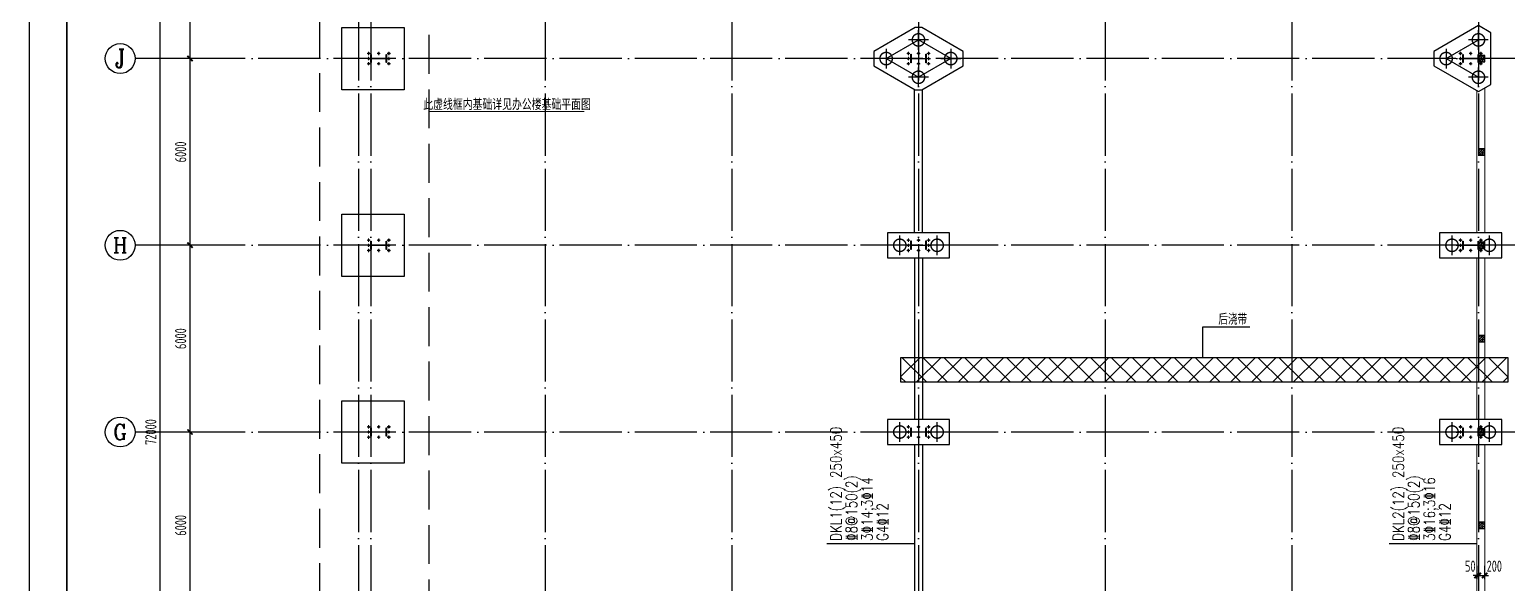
# Model space of a CAD drawing. Extents: x -1389621 to 57380, y -92505 to 283644.
# Drawn here: x -1314052 to -1266546, y 198252 to 216049 of the extents above; entities that cross this region are included whole.
import ezdxf
from ezdxf.enums import TextEntityAlignment as Align

# ---------------------------------------------------------------- set-up
doc = ezdxf.new("R2010")
doc.units = 0
doc.header["$LTSCALE"] = 100
doc.header["$MEASUREMENT"] = 0
for name, pattern in [('CENTERX2', [101.6, 63.5, -12.7, 12.7, -12.7]), ('DASH', [0.35, 0.25, -0.1]), ('DOTE', [2.42, 2, -0.2, 0.02, -0.2])]:
    doc.linetypes.add(name, pattern=pattern)
doc.layers.get('0').update_dxf_attribs({"linetype": 'CONTINUOUS'})
doc.layers.get('Defpoints').update_dxf_attribs({"linetype": 'CONTINUOUS'})
for name, color, linetype in [('11000', 4, 'CONTINUOUS'), ('708', 2, 'CONTINUOUS'), ('AXIS', 3, 'CONTINUOUS'), ('AXIS_TEXT', 7, 'CONTINUOUS'), ('BORDER', 7, 'CONTINUOUS'), ('DIM', 3, 'CONTINUOUS'), ('DOTE', 1, 'DOTE'), ('HIDE_BEAMDIMMASS', 2, 'CONTINUOUS'), ('PUB_DIM', 3, 'CONTINUOUS'), ('单桩', 6, 'CONTINUOUS'), ('承台', 2, 'CONTINUOUS'), ('柱子', 3, 'CONTINUOUS'), ('标注', 4, 'CONTINUOUS')]:
    doc.layers.add(name, color=color, linetype=linetype)
for name, color, linetype, lineweight in [('HATCH', 254, 'CONTINUOUS', 0), ('PUB_TEXT', 7, 'CONTINUOUS', 15), ('轴线', 1, 'CENTERX2', 13)]:
    doc.layers.add(name, color=color, linetype=linetype, lineweight=lineweight)
doc.styles.add('_TCH_AXIS', font='COMPLEX', dxfattribs={"bigfont": 'GBCBIG'})
doc.styles.add('COMPLEX', font='COMPLEX')
doc.styles.add('DIM_FONT', font='SIMPLEX', dxfattribs={"width": 0.7, "bigfont": 'GBCBIG'})
doc.styles.add('hztxt', font='txt', dxfattribs={"width": 0.7, "height": 10, "bigfont": 'hztxt.shx'})
doc.styles.get("Standard").update_dxf_attribs({"font": 'txt', "height": 3, "bigfont": 'hztxt'})
doc.styles.add('TSSD_Dimension', font='tssdeng.shx', dxfattribs={"width": 0.7, "bigfont": 'hztxt.shx'})
doc.dimstyles.new('TSSD_100_100', dxfattribs={"dimtxt": 300, "dimasz": 100, "dimexe": 100, "dimexo": 250, "dimgap": 100, "dimtad": 1, "dimdec": 0, "dimzin": 0, "dimdsep": 46, "dimtxsty": 'TSSD_Dimension', "dimblk": 'ARCHTICK', "dimblk1": 'ARCHTICK', "dimblk2": 'ARCHTICK', "dimcen": 0, "dimdle": 100, "dimclrt": 7, "dimadec": 0, "dimazin": 0, "dimtfac": 1, "dimtdec": 0, "dimtix": 1, "dimtmove": 2, "dimatfit": 3, "dimfxl": 0, "dimtolj": 1, "dimtzin": 0, "dimarcsym": 0})

# ---------------------------------------------------------------- blocks, each defined once
blk = doc.blocks.new('_ArchTick')
at = {"color": 0, "linetype": 'ByBlock'}
blk.add_lwpolyline([(-0.71, -0.71, 0.5, 0.5, 0), (0.71, 0.71, 0.5, 0.5, 0)], format="xyseb", dxfattribs=at)
blk = doc.blocks.new('*D1599')
at = {"layer": 'Defpoints', "color": 0, "ltscale": 100}
for p in [(-1308894, 203117), (-1307400, 203117), (-1307400, 197117)]:
    blk.add_point(p, dxfattribs=at)
at = {"layer": 'DIM', "color": 0, "lineweight": -2, "ltscale": 100}
for p, q in [((-1307700, 203117), (-1309014, 203117)), ((-1308894, 196997), (-1308894, 203237)), ((-1307700, 197117), (-1309014, 197117))]:
    blk.add_line(p, q, dxfattribs=at)
at = {"layer": 'DIM', "color": 0, "lineweight": -2, "ltscale": 100, "xscale": 120, "yscale": 120, "zscale": 120}
for p, rotation in [((-1308894, 203117), 90), ((-1308894, 197117), 270)]:
    blk.add_blockref('_ArchTick', p, dxfattribs=dict(at, rotation=rotation))
at = {"layer": 'DIM', "color": 7, "ltscale": 100, "insert": (-1309194, 200117), "char_height": 360, "attachment_point": 5, "rotation": 90, "style": 'TSSD_Dimension'}
blk.add_mtext('\\A1;6000', dxfattribs=at)
blk = doc.blocks.new('*D1600')
at = {"layer": 'Defpoints', "color": 0, "ltscale": 100}
for p in [(-1308894, 209117), (-1307400, 209117), (-1307400, 203117)]:
    blk.add_point(p, dxfattribs=at)
at = {"layer": 'DIM', "color": 0, "lineweight": -2, "ltscale": 100}
for p, q in [((-1307700, 209117), (-1309014, 209117)), ((-1308894, 202997), (-1308894, 209237)), ((-1307700, 203117), (-1309014, 203117))]:
    blk.add_line(p, q, dxfattribs=at)
at = {"layer": 'DIM', "color": 0, "lineweight": -2, "ltscale": 100, "xscale": 120, "yscale": 120, "zscale": 120}
for p, rotation in [((-1308894, 209117), 90), ((-1308894, 203117), 270)]:
    blk.add_blockref('_ArchTick', p, dxfattribs=dict(at, rotation=rotation))
at = {"layer": 'DIM', "color": 7, "ltscale": 100, "insert": (-1309194, 206117), "char_height": 360, "attachment_point": 5, "rotation": 90, "style": 'TSSD_Dimension'}
blk.add_mtext('\\A1;6000', dxfattribs=at)
blk = doc.blocks.new('*D1601')
at = {"layer": 'Defpoints', "color": 0, "ltscale": 100}
for p in [(-1308894, 215117), (-1307400, 215117), (-1307400, 209117)]:
    blk.add_point(p, dxfattribs=at)
at = {"layer": 'DIM', "color": 0, "lineweight": -2, "ltscale": 100}
for p, q in [((-1308894, 208997), (-1308894, 215237)), ((-1307700, 215117), (-1309014, 215117)), ((-1307700, 209117), (-1309014, 209117))]:
    blk.add_line(p, q, dxfattribs=at)
at = {"layer": 'DIM', "color": 0, "lineweight": -2, "ltscale": 100, "xscale": 120, "yscale": 120, "zscale": 120}
for p, rotation in [((-1308894, 215117), 90), ((-1308894, 209117), 270)]:
    blk.add_blockref('_ArchTick', p, dxfattribs=dict(at, rotation=rotation))
at = {"layer": 'DIM', "color": 7, "ltscale": 100, "insert": (-1309194, 212117), "char_height": 360, "attachment_point": 5, "rotation": 90, "style": 'TSSD_Dimension'}
blk.add_mtext('\\A1;6000', dxfattribs=at)
blk = doc.blocks.new('*D1602')
at = {"layer": 'Defpoints', "color": 0, "ltscale": 100}
for p in [(-1308894, 221117), (-1307400, 221117), (-1307400, 215117)]:
    blk.add_point(p, dxfattribs=at)
at = {"layer": 'DIM', "color": 0, "lineweight": -2, "ltscale": 100}
for p, q in [((-1307700, 221117), (-1309014, 221117)), ((-1308894, 214997), (-1308894, 221237)), ((-1307700, 215117), (-1309014, 215117))]:
    blk.add_line(p, q, dxfattribs=at)
at = {"layer": 'DIM', "color": 0, "lineweight": -2, "ltscale": 100, "xscale": 120, "yscale": 120, "zscale": 120}
for p, rotation in [((-1308894, 221117), 90), ((-1308894, 215117), 270)]:
    blk.add_blockref('_ArchTick', p, dxfattribs=dict(at, rotation=rotation))
at = {"layer": 'DIM', "color": 7, "ltscale": 100, "insert": (-1309194, 218117), "char_height": 360, "attachment_point": 5, "rotation": 90, "style": 'TSSD_Dimension'}
blk.add_mtext('\\A1;6000', dxfattribs=at)
blk = doc.blocks.new('*D1606')
at = {"layer": 'Defpoints', "color": 0, "ltscale": 100}
for p in [(-1309854, 239117), (-1307160, 239117), (-1307160, 167117)]:
    blk.add_point(p, dxfattribs=at)
at = {"layer": 'DIM', "color": 0, "lineweight": -2, "ltscale": 100}
for p, q in [((-1307460, 239117), (-1309974, 239117)), ((-1309854, 166997), (-1309854, 239237)), ((-1307460, 167117), (-1309974, 167117))]:
    blk.add_line(p, q, dxfattribs=at)
at = {"layer": 'DIM', "color": 0, "lineweight": -2, "ltscale": 100, "xscale": 120, "yscale": 120, "zscale": 120}
for p, rotation in [((-1309854, 239117), 90), ((-1309854, 167117), 270)]:
    blk.add_blockref('_ArchTick', p, dxfattribs=dict(at, rotation=rotation))
at = {"layer": 'DIM', "color": 7, "ltscale": 100, "insert": (-1310154, 203117), "char_height": 360, "attachment_point": 5, "rotation": 90, "style": 'TSSD_Dimension'}
blk.add_mtext('\\A1;72000', dxfattribs=at)
blk = doc.blocks.new('_AXISO')
blk.add_circle((0, 0), 0.5)
at = {"layer": 'AXIS_TEXT', "style": 'COMPLEX', "width": 1.041667}
blk.add_attdef('A', text='', height=0.56, dxfattribs=at).set_placement((-0.25, -0.28), (0.25, -0.28), align=Align.FIT)
blk = doc.blocks.new('U_B0HTE')
at = {"layer": '单桩'}
for p, q in [((-269.25, 0), (269.25, 0)), ((0, 269.25), (0, -269.25))]:
    blk.add_line(p, q, dxfattribs=at)
at = {"layer": '单桩', "const_width": 38.5}
blk.add_lwpolyline([(-169.25, 0, 1), (169.25, 0, 1)], format="xyb", close=True, dxfattribs=at)
at = {"style": 'DIM_FONT', "width": 0.8, "flags": 9}
for tag in ['YSIZE', 'XSIZE']:
    blk.add_attdef(tag, (0, 0), '', height=0.5, dxfattribs=at)
blk = doc.blocks.new('*D1590')
at = {"layer": 'Defpoints', "color": 0, "ltscale": 100}
for p in [(-1267478, 199115), (-1267278, 199115), (-1267278, 198507)]:
    blk.add_point(p, dxfattribs=at)
at = {"layer": 'DIM', "color": 0, "lineweight": -2, "ltscale": 100}
for p, q in [((-1267478, 198815), (-1267478, 198387)), ((-1267278, 198815), (-1267278, 198387)), ((-1267478, 198507), (-1267598, 198507)), ((-1267478, 198507), (-1267278, 198507)), ((-1267278, 198507), (-1267158, 198507))]:
    blk.add_line(p, q, dxfattribs=at)
at = {"layer": 'DIM', "color": 0, "lineweight": -2, "ltscale": 100, "xscale": 120, "yscale": 120, "zscale": 120}
blk.add_blockref('_ArchTick', (-1267478, 198507), dxfattribs=at)
at = {"layer": 'DIM', "color": 0, "lineweight": -2, "ltscale": 100, "xscale": 120, "yscale": 120, "zscale": 120, "rotation": 180}
blk.add_blockref('_ArchTick', (-1267278, 198507), dxfattribs=at)
at = {"layer": 'DIM', "color": 7, "ltscale": 100, "insert": (-1266968, 198807), "char_height": 360, "attachment_point": 5, "style": 'TSSD_Dimension'}
blk.add_mtext('\\A1;200', dxfattribs=at)
blk = doc.blocks.new('*D1591')
at = {"layer": 'Defpoints', "color": 0, "ltscale": 100}
for p in [(-1267528, 199115), (-1267478, 199115), (-1267478, 198507)]:
    blk.add_point(p, dxfattribs=at)
at = {"layer": 'DIM', "color": 0, "lineweight": -2, "ltscale": 100}
for p, q in [((-1267528, 198815), (-1267528, 198387)), ((-1267478, 198815), (-1267478, 198387)), ((-1267528, 198507), (-1267648, 198507)), ((-1267528, 198507), (-1267478, 198507)), ((-1267478, 198507), (-1267358, 198507))]:
    blk.add_line(p, q, dxfattribs=at)
at = {"layer": 'DIM', "color": 0, "lineweight": -2, "ltscale": 100, "xscale": 120, "yscale": 120, "zscale": 120}
blk.add_blockref('_ArchTick', (-1267528, 198507), dxfattribs=at)
at = {"layer": 'DIM', "color": 0, "lineweight": -2, "ltscale": 100, "xscale": 120, "yscale": 120, "zscale": 120, "rotation": 180}
blk.add_blockref('_ArchTick', (-1267478, 198507), dxfattribs=at)
at = {"layer": 'DIM', "color": 7, "ltscale": 100, "insert": (-1267741, 198807), "char_height": 360, "attachment_point": 5, "style": 'TSSD_Dimension'}
blk.add_mtext('\\A1;50', dxfattribs=at)

msp = doc.modelspace()

# ---------------------------------------------------------------- hatches: boundary and pattern name
h = msp.add_hatch(color=256)
edge = h.paths.add_edge_path()
edge.add_arc((-1303152.845, 215281.717), 26, 0, 360)
h = msp.add_hatch(color=256)
edge = h.paths.add_edge_path()
edge.add_arc((-1302827.845, 215281.717), 26, 0, 360)
h = msp.add_hatch(color=256)
edge = h.paths.add_edge_path()
edge.add_arc((-1302502.845, 215281.717), 26, 0, 360)
h = msp.add_hatch(color=256)
edge = h.paths.add_edge_path()
edge.add_arc((-1285802.845, 215281.717), 26, 0, 360)
h = msp.add_hatch(color=256)
edge = h.paths.add_edge_path()
edge.add_arc((-1285477.845, 215281.717), 26, 0, 360)
h = msp.add_hatch(color=256)
edge = h.paths.add_edge_path()
edge.add_arc((-1285152.845, 215281.717), 26, 0, 360)
h = msp.add_hatch(color=256)
edge = h.paths.add_edge_path()
edge.add_arc((-1268052.845, 215281.717), 26, 0, 360)
h = msp.add_hatch(color=256)
edge = h.paths.add_edge_path()
edge.add_arc((-1267727.845, 215281.717), 26, 0, 360)
h = msp.add_hatch(color=256)
edge = h.paths.add_edge_path()
edge.add_arc((-1267402.845, 215281.717), 26, 0, 360)
h = msp.add_hatch(color=256)
edge = h.paths.add_edge_path()
edge.add_arc((-1303152.845, 215116.717), 26, 0, 360)
h = msp.add_hatch(color=256)
edge = h.paths.add_edge_path()
edge.add_arc((-1303152.845, 214951.717), 26, 0, 360)
h = msp.add_hatch(color=256)
edge = h.paths.add_edge_path()
edge.add_arc((-1302827.845, 214951.717), 26, 0, 360)
h = msp.add_hatch(color=256)
edge = h.paths.add_edge_path()
edge.add_arc((-1302502.845, 215116.717), 26, 0, 360)
h = msp.add_hatch(color=256)
edge = h.paths.add_edge_path()
edge.add_arc((-1302502.845, 214951.717), 26, 0, 360)
h = msp.add_hatch(color=256)
edge = h.paths.add_edge_path()
edge.add_arc((-1285802.845, 215116.717), 26, 0, 360)
h = msp.add_hatch(color=256)
edge = h.paths.add_edge_path()
edge.add_arc((-1285802.845, 214951.717), 26, 0, 360)
h = msp.add_hatch(color=256)
edge = h.paths.add_edge_path()
edge.add_arc((-1285477.845, 214951.717), 26, 0, 360)
h = msp.add_hatch(color=256)
edge = h.paths.add_edge_path()
edge.add_arc((-1285152.845, 215116.717), 26, 0, 360)
h = msp.add_hatch(color=256)
edge = h.paths.add_edge_path()
edge.add_arc((-1285152.845, 214951.717), 26, 0, 360)
h = msp.add_hatch(color=256)
edge = h.paths.add_edge_path()
edge.add_arc((-1268052.845, 215116.717), 26, 0, 360)
h = msp.add_hatch(color=256)
edge = h.paths.add_edge_path()
edge.add_arc((-1268052.845, 214951.717), 26, 0, 360)
h = msp.add_hatch(color=256)
edge = h.paths.add_edge_path()
edge.add_arc((-1267727.845, 214951.717), 26, 0, 360)
h = msp.add_hatch(color=256)
edge = h.paths.add_edge_path()
edge.add_arc((-1267402.845, 215116.717), 26, 0, 360)
h = msp.add_hatch(color=256)
edge = h.paths.add_edge_path()
edge.add_arc((-1267402.845, 214951.717), 26, 0, 360)
h = msp.add_hatch(color=256)
edge = h.paths.add_edge_path()
edge.add_arc((-1303152.845, 209281.717), 26, 0, 360)
h = msp.add_hatch(color=256)
edge = h.paths.add_edge_path()
edge.add_arc((-1303152.845, 209116.717), 26, 0, 360)
h = msp.add_hatch(color=256)
edge = h.paths.add_edge_path()
edge.add_arc((-1302827.845, 209281.717), 26, 0, 360)
h = msp.add_hatch(color=256)
edge = h.paths.add_edge_path()
edge.add_arc((-1302502.845, 209281.717), 26, 0, 360)
h = msp.add_hatch(color=256)
edge = h.paths.add_edge_path()
edge.add_arc((-1302502.845, 209116.717), 26, 0, 360)
h = msp.add_hatch(color=256)
edge = h.paths.add_edge_path()
edge.add_arc((-1285802.845, 209281.717), 26, 0, 360)
h = msp.add_hatch(color=256)
edge = h.paths.add_edge_path()
edge.add_arc((-1285802.845, 209116.717), 26, 0, 360)
h = msp.add_hatch(color=256)
edge = h.paths.add_edge_path()
edge.add_arc((-1285477.845, 209281.717), 26, 0, 360)
h = msp.add_hatch(color=256)
edge = h.paths.add_edge_path()
edge.add_arc((-1285152.845, 209281.717), 26, 0, 360)
h = msp.add_hatch(color=256)
edge = h.paths.add_edge_path()
edge.add_arc((-1285152.845, 209116.717), 26, 0, 360)
h = msp.add_hatch(color=256)
edge = h.paths.add_edge_path()
edge.add_arc((-1268052.845, 209281.717), 26, 0, 360)
h = msp.add_hatch(color=256)
edge = h.paths.add_edge_path()
edge.add_arc((-1268052.845, 209116.717), 26, 0, 360)
h = msp.add_hatch(color=256)
edge = h.paths.add_edge_path()
edge.add_arc((-1267727.845, 209281.717), 26, 0, 360)
h = msp.add_hatch(color=256)
edge = h.paths.add_edge_path()
edge.add_arc((-1267402.845, 209281.717), 26, 0, 360)
h = msp.add_hatch(color=256)
edge = h.paths.add_edge_path()
edge.add_arc((-1267402.845, 209116.717), 26, 0, 360)
h = msp.add_hatch(color=256)
edge = h.paths.add_edge_path()
edge.add_arc((-1303152.845, 208951.717), 26, 0, 360)
h = msp.add_hatch(color=256)
edge = h.paths.add_edge_path()
edge.add_arc((-1302827.845, 208951.717), 26, 0, 360)
h = msp.add_hatch(color=256)
edge = h.paths.add_edge_path()
edge.add_arc((-1302502.845, 208951.717), 26, 0, 360)
h = msp.add_hatch(color=256)
edge = h.paths.add_edge_path()
edge.add_arc((-1285802.845, 208951.717), 26, 0, 360)
h = msp.add_hatch(color=256)
edge = h.paths.add_edge_path()
edge.add_arc((-1285477.845, 208951.717), 26, 0, 360)
h = msp.add_hatch(color=256)
edge = h.paths.add_edge_path()
edge.add_arc((-1285152.845, 208951.717), 26, 0, 360)
h = msp.add_hatch(color=256)
edge = h.paths.add_edge_path()
edge.add_arc((-1268052.845, 208951.717), 26, 0, 360)
h = msp.add_hatch(color=256)
edge = h.paths.add_edge_path()
edge.add_arc((-1267727.845, 208951.717), 26, 0, 360)
h = msp.add_hatch(color=256)
edge = h.paths.add_edge_path()
edge.add_arc((-1267402.845, 208951.717), 26, 0, 360)
h = msp.add_hatch(color=256)
edge = h.paths.add_edge_path()
edge.add_arc((-1303152.845, 203281.717), 26, 0, 360)
h = msp.add_hatch(color=256)
edge = h.paths.add_edge_path()
edge.add_arc((-1303152.845, 203116.717), 26, 0, 360)
h = msp.add_hatch(color=256)
edge = h.paths.add_edge_path()
edge.add_arc((-1303152.845, 202951.717), 26, 0, 360)
h = msp.add_hatch(color=256)
edge = h.paths.add_edge_path()
edge.add_arc((-1302827.845, 203281.717), 26, 0, 360)
h = msp.add_hatch(color=256)
edge = h.paths.add_edge_path()
edge.add_arc((-1302827.845, 202951.717), 26, 0, 360)
h = msp.add_hatch(color=256)
edge = h.paths.add_edge_path()
edge.add_arc((-1302502.845, 203281.717), 26, 0, 360)
h = msp.add_hatch(color=256)
edge = h.paths.add_edge_path()
edge.add_arc((-1302502.845, 203116.717), 26, 0, 360)
h = msp.add_hatch(color=256)
edge = h.paths.add_edge_path()
edge.add_arc((-1302502.845, 202951.717), 26, 0, 360)
h = msp.add_hatch(color=256)
edge = h.paths.add_edge_path()
edge.add_arc((-1285802.845, 203281.717), 26, 0, 360)
h = msp.add_hatch(color=256)
edge = h.paths.add_edge_path()
edge.add_arc((-1285802.845, 203116.717), 26, 0, 360)
h = msp.add_hatch(color=256)
edge = h.paths.add_edge_path()
edge.add_arc((-1285802.845, 202951.717), 26, 0, 360)
h = msp.add_hatch(color=256)
edge = h.paths.add_edge_path()
edge.add_arc((-1285477.845, 203281.717), 26, 0, 360)
h = msp.add_hatch(color=256)
edge = h.paths.add_edge_path()
edge.add_arc((-1285477.845, 202951.717), 26, 0, 360)
h = msp.add_hatch(color=256)
edge = h.paths.add_edge_path()
edge.add_arc((-1285152.845, 203281.717), 26, 0, 360)
h = msp.add_hatch(color=256)
edge = h.paths.add_edge_path()
edge.add_arc((-1285152.845, 203116.717), 26, 0, 360)
h = msp.add_hatch(color=256)
edge = h.paths.add_edge_path()
edge.add_arc((-1285152.845, 202951.717), 26, 0, 360)
h = msp.add_hatch(color=256)
edge = h.paths.add_edge_path()
edge.add_arc((-1268052.845, 203281.717), 26, 0, 360)
h = msp.add_hatch(color=256)
edge = h.paths.add_edge_path()
edge.add_arc((-1268052.845, 203116.717), 26, 0, 360)
h = msp.add_hatch(color=256)
edge = h.paths.add_edge_path()
edge.add_arc((-1268052.845, 202951.717), 26, 0, 360)
h = msp.add_hatch(color=256)
edge = h.paths.add_edge_path()
edge.add_arc((-1267727.845, 203281.717), 26, 0, 360)
h = msp.add_hatch(color=256)
edge = h.paths.add_edge_path()
edge.add_arc((-1267727.845, 202951.717), 26, 0, 360)
h = msp.add_hatch(color=256)
edge = h.paths.add_edge_path()
edge.add_arc((-1267402.845, 203281.717), 26, 0, 360)
h = msp.add_hatch(color=256)
edge = h.paths.add_edge_path()
edge.add_arc((-1267402.845, 203116.717), 26, 0, 360)
h = msp.add_hatch(color=256)
edge = h.paths.add_edge_path()
edge.add_arc((-1267402.845, 202951.717), 26, 0, 360)
at = {"layer": 'HATCH'}
h = msp.add_hatch(dxfattribs=at)
h.set_pattern_fill('ARMORED', color=256, scale=10, style=0)
h.set_pattern_definition([(50, (-640280.907, 247942.854), (71.726018, -6.2752135), [7.5, -82.5]), (355, (-640280.91, 247942.854), (-13.875133, 75.219213), [6, -66]), (100.4514, (-640274.93, 247942.33), (57.850938, 68.943954), [6.374019, -70.114211]), (46.1842, (-640280.91, 247962.85), (106.724105, -16.551901), [11.25, -123.75]), (96.6356, (-640272.01, 247961.48), (93.46627, 97.411787), [9.561029, -105.1713]), (351.1842, (-640280.91, 247962.85), (93.466195, 97.41186), [9, -99]), (21, (-640270.907, 247957.854), (59.690705, -40.261889), [7.5, -82.5]), (326, (-640270.91, 247957.854), (24.331533, 72.5150045), [6, -66]), (71.4514, (-640265.93, 247954.5), (84.022263, 32.25305), [6.374019, -70.114211]), (37.5, (-640280.907, 247942.854), (1.2159855, 33.2893854), [0, -65.2, 0, -67, 0, -66.25]), (7.5, (-640280.907, 247942.854), (26.3069537, 39.4411712), [0, -38.2, 0, -63.7, 0, -25.25]), (327.5, (-640303.207, 247942.854), (53.3822436, -2.2554872), [0, -25, 0, -78, 0, -103.5]), (317.5, (-640313.207, 247942.854), (58.318617, 10.0104982), [0, -32.5, 0, -51.8, 0, -73.5]), (45, (-640280.907, 247942.854), (-35.355339, 35.355339), [])])
h.paths.add_polyline_path([(-1267477.845, 215016.717), (-1267277.845, 215016.717), (-1267277.845, 215216.717), (-1267477.845, 215216.717)])
h = msp.add_hatch(dxfattribs=at)
h.set_pattern_fill('ARMORED', color=256, scale=10, style=0)
h.set_pattern_definition([(50, (-640280.907, 244942.854), (71.726018, -6.2752135), [7.5, -82.5]), (355, (-640280.91, 244942.854), (-13.875133, 75.219213), [6, -66]), (100.4514, (-640274.93, 244942.33), (57.850938, 68.943954), [6.374019, -70.114211]), (46.1842, (-640280.91, 244962.85), (106.724105, -16.551901), [11.25, -123.75]), (96.6356, (-640272.01, 244961.48), (93.46627, 97.411787), [9.561029, -105.1713]), (351.1842, (-640280.91, 244962.85), (93.466195, 97.41186), [9, -99]), (21, (-640270.907, 244957.854), (59.690705, -40.261889), [7.5, -82.5]), (326, (-640270.91, 244957.854), (24.331533, 72.5150045), [6, -66]), (71.4514, (-640265.93, 244954.5), (84.022263, 32.25305), [6.374019, -70.114211]), (37.5, (-640280.907, 244942.854), (1.2159855, 33.2893854), [0, -65.2, 0, -67, 0, -66.25]), (7.5, (-640280.907, 244942.854), (26.3069537, 39.4411712), [0, -38.2, 0, -63.7, 0, -25.25]), (327.5, (-640303.207, 244942.854), (53.3822436, -2.2554872), [0, -25, 0, -78, 0, -103.5]), (317.5, (-640313.207, 244942.854), (58.318617, 10.0104982), [0, -32.5, 0, -51.8, 0, -73.5]), (45, (-640280.907, 244942.854), (-35.355339, 35.355339), [])])
h.paths.add_polyline_path([(-1267477.845, 212016.717), (-1267277.845, 212016.717), (-1267277.845, 212216.717), (-1267477.845, 212216.717)])
h = msp.add_hatch(dxfattribs=at)
h.set_pattern_fill('ARMORED', color=256, scale=10, style=0)
h.set_pattern_definition([(50, (-640280.907, 241942.854), (71.726018, -6.2752135), [7.5, -82.5]), (355, (-640280.91, 241942.854), (-13.875133, 75.219213), [6, -66]), (100.4514, (-640274.93, 241942.33), (57.850938, 68.943954), [6.374019, -70.114211]), (46.1842, (-640280.91, 241962.85), (106.724105, -16.551901), [11.25, -123.75]), (96.6356, (-640272.01, 241961.48), (93.46627, 97.411787), [9.561029, -105.1713]), (351.1842, (-640280.91, 241962.85), (93.466195, 97.41186), [9, -99]), (21, (-640270.907, 241957.854), (59.690705, -40.261889), [7.5, -82.5]), (326, (-640270.91, 241957.854), (24.331533, 72.5150045), [6, -66]), (71.4514, (-640265.93, 241954.5), (84.022263, 32.25305), [6.374019, -70.114211]), (37.5, (-640280.907, 241942.854), (1.2159855, 33.2893854), [0, -65.2, 0, -67, 0, -66.25]), (7.5, (-640280.907, 241942.854), (26.3069537, 39.4411712), [0, -38.2, 0, -63.7, 0, -25.25]), (327.5, (-640303.207, 241942.854), (53.3822436, -2.2554872), [0, -25, 0, -78, 0, -103.5]), (317.5, (-640313.207, 241942.854), (58.318617, 10.0104982), [0, -32.5, 0, -51.8, 0, -73.5]), (45, (-640280.907, 241942.854), (-35.355339, 35.355339), [])])
h.paths.add_polyline_path([(-1267477.845, 209016.717), (-1267277.845, 209016.717), (-1267277.845, 209216.717), (-1267477.845, 209216.717)])
h = msp.add_hatch(dxfattribs=at)
h.set_pattern_fill('ARMORED', color=256, scale=10, style=0)
h.set_pattern_definition([(50, (-640280.907, 238942.854), (71.726018, -6.2752135), [7.5, -82.5]), (355, (-640280.91, 238942.854), (-13.875133, 75.219213), [6, -66]), (100.4514, (-640274.93, 238942.33), (57.850938, 68.943954), [6.374019, -70.114211]), (46.1842, (-640280.91, 238962.85), (106.724105, -16.551901), [11.25, -123.75]), (96.6356, (-640272.01, 238961.48), (93.46627, 97.411787), [9.561029, -105.1713]), (351.1842, (-640280.91, 238962.85), (93.466195, 97.41186), [9, -99]), (21, (-640270.907, 238957.854), (59.690705, -40.261889), [7.5, -82.5]), (326, (-640270.91, 238957.854), (24.331533, 72.5150045), [6, -66]), (71.4514, (-640265.93, 238954.5), (84.022263, 32.25305), [6.374019, -70.114211]), (37.5, (-640280.907, 238942.854), (1.2159855, 33.2893854), [0, -65.2, 0, -67, 0, -66.25]), (7.5, (-640280.907, 238942.854), (26.3069537, 39.4411712), [0, -38.2, 0, -63.7, 0, -25.25]), (327.5, (-640303.207, 238942.854), (53.3822436, -2.2554872), [0, -25, 0, -78, 0, -103.5]), (317.5, (-640313.207, 238942.854), (58.318617, 10.0104982), [0, -32.5, 0, -51.8, 0, -73.5]), (45, (-640280.907, 238942.854), (-35.355339, 35.355339), [])])
h.paths.add_polyline_path([(-1267477.845, 206016.717), (-1267277.845, 206016.717), (-1267277.845, 206216.717), (-1267477.845, 206216.717)])
at = {"layer": 'HATCH', "ltscale": 100}
h = msp.add_hatch(dxfattribs=at)
h.set_pattern_fill('HOLE_MATETIEL', color=256, scale=150, style=0)
h.set_pattern_definition([(45, (-858035.57, 90050.14), (-336.7596, 336.7596), []), (135, (-858035.57, 90050.14), (-336.7596, -336.7596), [])])
h.paths.add_polyline_path([(-1266532.261, 204716.717), (-1286040.965, 204716.717), (-1286040.965, 205516.717), (-1266532.261, 205516.717)])
at = {"layer": 'HATCH'}
h = msp.add_hatch(dxfattribs=at)
h.set_pattern_fill('ARMORED', color=256, scale=10, style=0)
h.set_pattern_definition([(50, (-640280.907, 235942.854), (71.726018, -6.2752135), [7.5, -82.5]), (355, (-640280.91, 235942.854), (-13.875133, 75.219213), [6, -66]), (100.4514, (-640274.93, 235942.33), (57.850938, 68.943954), [6.374019, -70.114211]), (46.1842, (-640280.91, 235962.85), (106.724105, -16.551901), [11.25, -123.75]), (96.6356, (-640272.01, 235961.48), (93.46627, 97.411787), [9.561029, -105.1713]), (351.1842, (-640280.91, 235962.85), (93.466195, 97.41186), [9, -99]), (21, (-640270.907, 235957.854), (59.690705, -40.261889), [7.5, -82.5]), (326, (-640270.91, 235957.854), (24.331533, 72.5150045), [6, -66]), (71.4514, (-640265.93, 235954.5), (84.022263, 32.25305), [6.374019, -70.114211]), (37.5, (-640280.907, 235942.854), (1.2159855, 33.2893854), [0, -65.2, 0, -67, 0, -66.25]), (7.5, (-640280.907, 235942.854), (26.3069537, 39.4411712), [0, -38.2, 0, -63.7, 0, -25.25]), (327.5, (-640303.207, 235942.854), (53.3822436, -2.2554872), [0, -25, 0, -78, 0, -103.5]), (317.5, (-640313.207, 235942.854), (58.318617, 10.0104982), [0, -32.5, 0, -51.8, 0, -73.5]), (45, (-640280.907, 235942.854), (-35.355339, 35.355339), [])])
h.paths.add_polyline_path([(-1267477.845, 203016.717), (-1267277.845, 203016.717), (-1267277.845, 203216.717), (-1267477.845, 203216.717)])
h = msp.add_hatch(dxfattribs=at)
h.set_pattern_fill('ARMORED', color=256, scale=10, style=0)
h.set_pattern_definition([(50, (-640280.907, 232942.854), (71.726018, -6.2752135), [7.5, -82.5]), (355, (-640280.91, 232942.854), (-13.875133, 75.219213), [6, -66]), (100.4514, (-640274.93, 232942.33), (57.850938, 68.943954), [6.374019, -70.114211]), (46.1842, (-640280.91, 232962.85), (106.724105, -16.551901), [11.25, -123.75]), (96.6356, (-640272.01, 232961.48), (93.46627, 97.411787), [9.561029, -105.1713]), (351.1842, (-640280.91, 232962.85), (93.466195, 97.41186), [9, -99]), (21, (-640270.907, 232957.854), (59.690705, -40.261889), [7.5, -82.5]), (326, (-640270.91, 232957.854), (24.331533, 72.5150045), [6, -66]), (71.4514, (-640265.93, 232954.5), (84.022263, 32.25305), [6.374019, -70.114211]), (37.5, (-640280.907, 232942.854), (1.2159855, 33.2893854), [0, -65.2, 0, -67, 0, -66.25]), (7.5, (-640280.907, 232942.854), (26.3069537, 39.4411712), [0, -38.2, 0, -63.7, 0, -25.25]), (327.5, (-640303.207, 232942.854), (53.3822436, -2.2554872), [0, -25, 0, -78, 0, -103.5]), (317.5, (-640313.207, 232942.854), (58.318617, 10.0104982), [0, -32.5, 0, -51.8, 0, -73.5]), (45, (-640280.907, 232942.854), (-35.355339, 35.355339), [])])
h.paths.add_polyline_path([(-1267477.845, 200016.717), (-1267277.845, 200016.717), (-1267277.845, 200216.717), (-1267477.845, 200216.717)])

# ---------------------------------------------------------------- linework, layer by layer
at = {"ltscale": 100}
for p, q in [((-1285602.845, 209516.717), (-1285602.845, 214127.006)), ((-1285352.845, 209516.717), (-1285352.845, 214127.006)), ((-1285602.845, 208716.717), (-1285602.845, 203516.717)), ((-1285352.845, 208716.717), (-1285352.845, 203516.717)), ((-1276336.456, 205516.717), (-1276336.456, 206498.875)), ((-1276336.456, 206498.875), (-1274822.512, 206498.875)), ((-1285602.845, 202716.717), (-1285602.845, 197516.717)), ((-1285352.845, 202716.717), (-1285352.845, 197516.717))]:
    msp.add_line(p, q, dxfattribs=at)
msp.add_lwpolyline([(-1266532.261, 204716.717), (-1286040.965, 204716.717), (-1286040.965, 205516.717), (-1266532.261, 205516.717)], close=True, dxfattribs=at)
at = {"layer": '11000'}
for centre in [(-1303152.845, 215281.717), (-1302827.845, 215281.717), (-1302502.845, 215281.717), (-1285802.845, 215281.717), (-1285477.845, 215281.717), (-1285152.845, 215281.717), (-1268052.845, 215281.717), (-1267727.845, 215281.717), (-1267402.845, 215281.717), (-1303152.845, 215116.717), (-1303152.845, 214951.717), (-1302827.845, 214951.717), (-1302502.845, 215116.717), (-1302502.845, 214951.717), (-1285802.845, 215116.717), (-1285802.845, 214951.717), (-1285477.845, 214951.717), (-1285152.845, 215116.717), (-1285152.845, 214951.717), (-1268052.845, 215116.717), (-1268052.845, 214951.717), (-1267727.845, 214951.717), (-1267402.845, 215116.717), (-1267402.845, 214951.717), (-1303152.845, 209281.717), (-1303152.845, 209116.717), (-1302827.845, 209281.717), (-1302502.845, 209281.717), (-1302502.845, 209116.717), (-1285802.845, 209281.717), (-1285802.845, 209116.717), (-1285477.845, 209281.717), (-1285152.845, 209281.717), (-1285152.845, 209116.717), (-1268052.845, 209281.717), (-1268052.845, 209116.717), (-1267727.845, 209281.717), (-1267402.845, 209281.717), (-1267402.845, 209116.717), (-1303152.845, 208951.717), (-1302827.845, 208951.717), (-1302502.845, 208951.717), (-1285802.845, 208951.717), (-1285477.845, 208951.717), (-1285152.845, 208951.717), (-1268052.845, 208951.717), (-1267727.845, 208951.717), (-1267402.845, 208951.717), (-1303152.845, 203281.717), (-1303152.845, 203116.717), (-1303152.845, 202951.717), (-1302827.845, 203281.717), (-1302827.845, 202951.717), (-1302502.845, 203281.717), (-1302502.845, 203116.717), (-1302502.845, 202951.717), (-1285802.845, 203281.717), (-1285802.845, 203116.717), (-1285802.845, 202951.717), (-1285477.845, 203281.717), (-1285477.845, 202951.717), (-1285152.845, 203281.717), (-1285152.845, 203116.717), (-1285152.845, 202951.717), (-1268052.845, 203281.717), (-1268052.845, 203116.717), (-1268052.845, 202951.717), (-1267727.845, 203281.717), (-1267727.845, 202951.717), (-1267402.845, 203281.717), (-1267402.845, 203116.717), (-1267402.845, 202951.717)]:
    msp.add_circle(centre, 26, dxfattribs=at)
at = {"layer": '708'}
for points in [[(-1267477.845, 215016.717), (-1267277.845, 215016.717), (-1267277.845, 215216.717), (-1267477.845, 215216.717)], [(-1267477.845, 212016.717), (-1267277.845, 212016.717), (-1267277.845, 212216.717), (-1267477.845, 212216.717)], [(-1267477.845, 209016.717), (-1267277.845, 209016.717), (-1267277.845, 209216.717), (-1267477.845, 209216.717)], [(-1267477.845, 206016.717), (-1267277.845, 206016.717), (-1267277.845, 206216.717), (-1267477.845, 206216.717)], [(-1267477.845, 203016.717), (-1267277.845, 203016.717), (-1267277.845, 203216.717), (-1267477.845, 203216.717)], [(-1267477.845, 200016.717), (-1267277.845, 200016.717), (-1267277.845, 200216.717), (-1267477.845, 200216.717)]]:
    msp.add_lwpolyline(points, close=True, dxfattribs=at)
at = {"layer": 'AXIS'}
for p, q in [((-1307399.842, 215116.717), (-1310657.587, 215116.717)), ((-1307399.842, 209116.717), (-1310657.587, 209116.717)), ((-1307399.842, 203116.717), (-1310657.587, 203116.717))]:
    msp.add_line(p, q, dxfattribs=at)
at = {"layer": 'BORDER'}
msp.add_lwpolyline([(-1314051.508, 147698.469), (-1314051.508, 248618.469), (-1242771.508, 248618.469), (-1242771.508, 147698.469)], close=True, dxfattribs=at)
at = {"layer": 'BORDER', "const_width": 60}
msp.add_lwpolyline([(-1312851.508, 148898.469), (-1312851.508, 245618.469), (-1243971.508, 245618.469), (-1243971.508, 148898.469)], close=True, dxfattribs=at)
at = {"layer": 'DOTE', "linetype": 'DOTE', "ltscale": 10}
for p, q in [((-1303477.845, 240616.717), (-1303477.845, 165616.717)), ((-1303077.845, 240616.717), (-1303077.845, 165616.717)), ((-1297477.845, 240616.717), (-1297477.845, 165616.717)), ((-1291477.845, 240616.717), (-1291477.845, 165616.717)), ((-1285477.845, 240616.717), (-1285477.845, 165616.717)), ((-1279477.845, 240616.717), (-1279477.845, 165616.717)), ((-1273477.845, 240616.717), (-1273477.845, 165616.717)), ((-1267477.845, 240616.717), (-1267477.845, 165616.717)), ((-1265977.845, 215116.717), (-1307399.842, 215116.717)), ((-1265977.845, 209116.717), (-1307399.842, 209116.717)), ((-1265977.845, 203116.717), (-1307399.842, 203116.717))]:
    msp.add_line(p, q, dxfattribs=at)
at = {"layer": 'HATCH', "ltscale": 100}
for p, q in [((-1267527.845, 214083.705), (-1267527.845, 209516.717)), ((-1267277.845, 214170.307), (-1267277.845, 209516.717)), ((-1267527.845, 208716.717), (-1267527.845, 203516.717)), ((-1267277.845, 208716.717), (-1267277.845, 203516.717)), ((-1267527.845, 202716.717), (-1267527.845, 197516.717)), ((-1267277.845, 202716.717), (-1267277.845, 197516.717))]:
    msp.add_line(p, q, dxfattribs=at)
at = {"layer": 'HIDE_BEAMDIMMASS'}
for p, q in [((-1285602.845, 199519.656), (-1288421.292, 199519.656)), ((-1267527.845, 199519.656), (-1270346.292, 199519.656))]:
    msp.add_line(p, q, dxfattribs=at)
at = {"layer": 'PUB_TEXT'}
msp.add_line((-1301217.941, 213419.064), (-1296225.476, 213419.064), dxfattribs=at)
at = {"layer": '单桩'}
for p, q in [((-1286517.076, 215116.717), (-1285477.845, 215716.717)), ((-1284438.615, 215116.717), (-1285477.845, 215716.717)), ((-1268517.076, 215116.717), (-1267477.845, 215716.717)), ((-1286517.076, 215116.717), (-1285477.845, 214516.717)), ((-1284438.615, 215116.717), (-1285477.845, 214516.717)), ((-1268517.076, 215116.717), (-1267477.845, 214516.717))]:
    msp.add_line(p, q, dxfattribs=at)
at = {"layer": '承台'}
for points in [[(-1267477.845, 214054.837), (-1267077.845, 214285.777), (-1267077.845, 215947.657), (-1267477.845, 216178.598), (-1268917.076, 215347.657), (-1268917.076, 214885.777)], [(-1285585.025, 214116.717), (-1285370.666, 214116.717), (-1284038.615, 214885.777), (-1284038.615, 215347.657), (-1285370.666, 216116.717), (-1285585.025, 216116.717), (-1286917.076, 215347.657), (-1286917.076, 214885.777)]]:
    msp.add_lwpolyline(points, close=True, dxfattribs=at)
for points in [[(-1302015.015, 214116.717), (-1304015.015, 214116.717), (-1304015.015, 216116.717), (-1302015.015, 216116.717), (-1302015.015, 214116.717)], [(-1302015.015, 208116.717), (-1304015.015, 208116.717), (-1304015.015, 210116.717), (-1302015.015, 210116.717), (-1302015.015, 208116.717)], [(-1286477.845, 208716.717), (-1284477.845, 208716.717), (-1284477.845, 209516.717), (-1286477.845, 209516.717), (-1286477.845, 208716.717)], [(-1268727.845, 208716.717), (-1266727.845, 208716.717), (-1266727.845, 209516.717), (-1268727.845, 209516.717), (-1268727.845, 208716.717)], [(-1302015.015, 202116.717), (-1304015.015, 202116.717), (-1304015.015, 204116.717), (-1302015.015, 204116.717), (-1302015.015, 202116.717)], [(-1286477.845, 202716.717), (-1284477.845, 202716.717), (-1284477.845, 203516.717), (-1286477.845, 203516.717), (-1286477.845, 202716.717)], [(-1268727.845, 202716.717), (-1266727.845, 202716.717), (-1266727.845, 203516.717), (-1268727.845, 203516.717), (-1268727.845, 202716.717)]]:
    msp.add_lwpolyline(points, dxfattribs=at)
at = {"layer": '柱子', "ltscale": 100}
for points in [[(-1303065.845, 215112.717), (-1303065.845, 214986.717), (-1303077.845, 214986.717), (-1303077.845, 215246.717), (-1303065.845, 215246.717), (-1303065.845, 215120.717), (-1302589.845, 215120.717), (-1302589.845, 215246.717), (-1302577.845, 215246.717), (-1302577.845, 214986.717), (-1302589.845, 214986.717), (-1302589.845, 215112.717)], [(-1285715.845, 215112.717), (-1285715.845, 214976.717), (-1285727.845, 214976.717), (-1285727.845, 215256.717), (-1285715.845, 215256.717), (-1285715.845, 215120.717), (-1285239.845, 215120.717), (-1285239.845, 215256.717), (-1285227.845, 215256.717), (-1285227.845, 214976.717), (-1285239.845, 214976.717), (-1285239.845, 215112.717)], [(-1267965.845, 215112.717), (-1267965.845, 214986.717), (-1267977.845, 214986.717), (-1267977.845, 215246.717), (-1267965.845, 215246.717), (-1267965.845, 215120.717), (-1267489.845, 215120.717), (-1267489.845, 215246.717), (-1267477.845, 215246.717), (-1267477.845, 214986.717), (-1267489.845, 214986.717), (-1267489.845, 215112.717)], [(-1303065.845, 209112.717), (-1303065.845, 208986.717), (-1303077.845, 208986.717), (-1303077.845, 209246.717), (-1303065.845, 209246.717), (-1303065.845, 209120.717), (-1302589.845, 209120.717), (-1302589.845, 209246.717), (-1302577.845, 209246.717), (-1302577.845, 208986.717), (-1302589.845, 208986.717), (-1302589.845, 209112.717)], [(-1285715.845, 209112.717), (-1285715.845, 208976.717), (-1285727.845, 208976.717), (-1285727.845, 209256.717), (-1285715.845, 209256.717), (-1285715.845, 209120.717), (-1285239.845, 209120.717), (-1285239.845, 209256.717), (-1285227.845, 209256.717), (-1285227.845, 208976.717), (-1285239.845, 208976.717), (-1285239.845, 209112.717)], [(-1267965.845, 209112.717), (-1267965.845, 208986.717), (-1267977.845, 208986.717), (-1267977.845, 209246.717), (-1267965.845, 209246.717), (-1267965.845, 209120.717), (-1267489.845, 209120.717), (-1267489.845, 209246.717), (-1267477.845, 209246.717), (-1267477.845, 208986.717), (-1267489.845, 208986.717), (-1267489.845, 209112.717)], [(-1303065.845, 203112.717), (-1303065.845, 202986.717), (-1303077.845, 202986.717), (-1303077.845, 203246.717), (-1303065.845, 203246.717), (-1303065.845, 203120.717), (-1302589.845, 203120.717), (-1302589.845, 203246.717), (-1302577.845, 203246.717), (-1302577.845, 202986.717), (-1302589.845, 202986.717), (-1302589.845, 203112.717)], [(-1285715.845, 203112.717), (-1285715.845, 202976.717), (-1285727.845, 202976.717), (-1285727.845, 203256.717), (-1285715.845, 203256.717), (-1285715.845, 203120.717), (-1285239.845, 203120.717), (-1285239.845, 203256.717), (-1285227.845, 203256.717), (-1285227.845, 202976.717), (-1285239.845, 202976.717), (-1285239.845, 203112.717)], [(-1267965.845, 203112.717), (-1267965.845, 202986.717), (-1267977.845, 202986.717), (-1267977.845, 203246.717), (-1267965.845, 203246.717), (-1267965.845, 203120.717), (-1267489.845, 203120.717), (-1267489.845, 203246.717), (-1267477.845, 203246.717), (-1267477.845, 202986.717), (-1267489.845, 202986.717), (-1267489.845, 203112.717)]]:
    msp.add_lwpolyline(points, close=True, dxfattribs=at)
at = {"layer": '标注', "linetype": 'DASH', "ltscale": 50}
msp.add_lwpolyline([(-1304721.292, 240377.801), (-1301217.941, 240377.801), (-1301217.941, 166150.517), (-1304721.292, 166150.517)], close=True, dxfattribs=at)
at = {"layer": '轴线'}
for p, q in [((-1303203.845, 215281.717), (-1303101.845, 215281.717)), ((-1303152.845, 215230.717), (-1303152.845, 215332.717)), ((-1302878.845, 215281.717), (-1302776.845, 215281.717)), ((-1302827.845, 215230.717), (-1302827.845, 215332.717)), ((-1302553.845, 215281.717), (-1302451.845, 215281.717)), ((-1302502.845, 215230.717), (-1302502.845, 215332.717)), ((-1285853.845, 215281.717), (-1285751.845, 215281.717)), ((-1285802.845, 215230.717), (-1285802.845, 215332.717)), ((-1285528.845, 215281.717), (-1285426.845, 215281.717)), ((-1285477.845, 215230.717), (-1285477.845, 215332.717)), ((-1285203.845, 215281.717), (-1285101.845, 215281.717)), ((-1285152.845, 215230.717), (-1285152.845, 215332.717)), ((-1268103.845, 215281.717), (-1268001.845, 215281.717)), ((-1268052.845, 215230.717), (-1268052.845, 215332.717)), ((-1267778.845, 215281.717), (-1267676.845, 215281.717)), ((-1267727.845, 215230.717), (-1267727.845, 215332.717)), ((-1267453.845, 215281.717), (-1267351.845, 215281.717)), ((-1267402.845, 215230.717), (-1267402.845, 215332.717)), ((-1303203.845, 215116.717), (-1303101.845, 215116.717)), ((-1303203.845, 214951.717), (-1303101.845, 214951.717)), ((-1303152.845, 215065.717), (-1303152.845, 215167.717)), ((-1303152.845, 214900.717), (-1303152.845, 215002.717)), ((-1302878.845, 214951.717), (-1302776.845, 214951.717)), ((-1302827.845, 214900.717), (-1302827.845, 215002.717)), ((-1302553.845, 215116.717), (-1302451.845, 215116.717)), ((-1302553.845, 214951.717), (-1302451.845, 214951.717)), ((-1302502.845, 215065.717), (-1302502.845, 215167.717)), ((-1302502.845, 214900.717), (-1302502.845, 215002.717)), ((-1285853.845, 215116.717), (-1285751.845, 215116.717)), ((-1285853.845, 214951.717), (-1285751.845, 214951.717)), ((-1285802.845, 215065.717), (-1285802.845, 215167.717)), ((-1285802.845, 214900.717), (-1285802.845, 215002.717)), ((-1285528.845, 214951.717), (-1285426.845, 214951.717)), ((-1285477.845, 214900.717), (-1285477.845, 215002.717)), ((-1285203.845, 215116.717), (-1285101.845, 215116.717)), ((-1285203.845, 214951.717), (-1285101.845, 214951.717)), ((-1285152.845, 215065.717), (-1285152.845, 215167.717)), ((-1285152.845, 214900.717), (-1285152.845, 215002.717)), ((-1268103.845, 215116.717), (-1268001.845, 215116.717)), ((-1268103.845, 214951.717), (-1268001.845, 214951.717)), ((-1268052.845, 215065.717), (-1268052.845, 215167.717)), ((-1268052.845, 214900.717), (-1268052.845, 215002.717)), ((-1267778.845, 214951.717), (-1267676.845, 214951.717)), ((-1267727.845, 214900.717), (-1267727.845, 215002.717)), ((-1267453.845, 215116.717), (-1267351.845, 215116.717)), ((-1267453.845, 214951.717), (-1267351.845, 214951.717)), ((-1267402.845, 215065.717), (-1267402.845, 215167.717)), ((-1267402.845, 214900.717), (-1267402.845, 215002.717)), ((-1303203.845, 209281.717), (-1303101.845, 209281.717)), ((-1303203.845, 209116.717), (-1303101.845, 209116.717)), ((-1303152.845, 209230.717), (-1303152.845, 209332.717)), ((-1303152.845, 209065.717), (-1303152.845, 209167.717)), ((-1302878.845, 209281.717), (-1302776.845, 209281.717)), ((-1302827.845, 209230.717), (-1302827.845, 209332.717)), ((-1302553.845, 209281.717), (-1302451.845, 209281.717)), ((-1302553.845, 209116.717), (-1302451.845, 209116.717)), ((-1302502.845, 209230.717), (-1302502.845, 209332.717)), ((-1302502.845, 209065.717), (-1302502.845, 209167.717)), ((-1285853.845, 209281.717), (-1285751.845, 209281.717)), ((-1285853.845, 209116.717), (-1285751.845, 209116.717)), ((-1285802.845, 209230.717), (-1285802.845, 209332.717)), ((-1285802.845, 209065.717), (-1285802.845, 209167.717)), ((-1285528.845, 209281.717), (-1285426.845, 209281.717)), ((-1285477.845, 209230.717), (-1285477.845, 209332.717)), ((-1285203.845, 209281.717), (-1285101.845, 209281.717)), ((-1285203.845, 209116.717), (-1285101.845, 209116.717)), ((-1285152.845, 209230.717), (-1285152.845, 209332.717)), ((-1285152.845, 209065.717), (-1285152.845, 209167.717)), ((-1268103.845, 209281.717), (-1268001.845, 209281.717)), ((-1268103.845, 209116.717), (-1268001.845, 209116.717)), ((-1268052.845, 209230.717), (-1268052.845, 209332.717)), ((-1268052.845, 209065.717), (-1268052.845, 209167.717)), ((-1267778.845, 209281.717), (-1267676.845, 209281.717)), ((-1267727.845, 209230.717), (-1267727.845, 209332.717)), ((-1267453.845, 209281.717), (-1267351.845, 209281.717)), ((-1267453.845, 209116.717), (-1267351.845, 209116.717)), ((-1267402.845, 209230.717), (-1267402.845, 209332.717)), ((-1267402.845, 209065.717), (-1267402.845, 209167.717)), ((-1303203.845, 208951.717), (-1303101.845, 208951.717)), ((-1303152.845, 208900.717), (-1303152.845, 209002.717)), ((-1302878.845, 208951.717), (-1302776.845, 208951.717)), ((-1302827.845, 208900.717), (-1302827.845, 209002.717)), ((-1302553.845, 208951.717), (-1302451.845, 208951.717)), ((-1302502.845, 208900.717), (-1302502.845, 209002.717)), ((-1285853.845, 208951.717), (-1285751.845, 208951.717)), ((-1285802.845, 208900.717), (-1285802.845, 209002.717)), ((-1285528.845, 208951.717), (-1285426.845, 208951.717)), ((-1285477.845, 208900.717), (-1285477.845, 209002.717)), ((-1285203.845, 208951.717), (-1285101.845, 208951.717)), ((-1285152.845, 208900.717), (-1285152.845, 209002.717)), ((-1268103.845, 208951.717), (-1268001.845, 208951.717)), ((-1268052.845, 208900.717), (-1268052.845, 209002.717)), ((-1267778.845, 208951.717), (-1267676.845, 208951.717)), ((-1267727.845, 208900.717), (-1267727.845, 209002.717)), ((-1267453.845, 208951.717), (-1267351.845, 208951.717)), ((-1267402.845, 208900.717), (-1267402.845, 209002.717)), ((-1303152.845, 203230.717), (-1303152.845, 203332.717)), ((-1302827.845, 203230.717), (-1302827.845, 203332.717)), ((-1302502.845, 203230.717), (-1302502.845, 203332.717)), ((-1285802.845, 203230.717), (-1285802.845, 203332.717)), ((-1285477.845, 203230.717), (-1285477.845, 203332.717)), ((-1285152.845, 203230.717), (-1285152.845, 203332.717)), ((-1268052.845, 203230.717), (-1268052.845, 203332.717)), ((-1267727.845, 203230.717), (-1267727.845, 203332.717)), ((-1267402.845, 203230.717), (-1267402.845, 203332.717)), ((-1303203.845, 203281.717), (-1303101.845, 203281.717)), ((-1303203.845, 203116.717), (-1303101.845, 203116.717)), ((-1303203.845, 202951.717), (-1303101.845, 202951.717)), ((-1303152.845, 203065.717), (-1303152.845, 203167.717)), ((-1303152.845, 202900.717), (-1303152.845, 203002.717)), ((-1302878.845, 203281.717), (-1302776.845, 203281.717)), ((-1302878.845, 202951.717), (-1302776.845, 202951.717)), ((-1302827.845, 202900.717), (-1302827.845, 203002.717)), ((-1302553.845, 203281.717), (-1302451.845, 203281.717)), ((-1302553.845, 203116.717), (-1302451.845, 203116.717)), ((-1302553.845, 202951.717), (-1302451.845, 202951.717)), ((-1302502.845, 203065.717), (-1302502.845, 203167.717)), ((-1302502.845, 202900.717), (-1302502.845, 203002.717)), ((-1285853.845, 203281.717), (-1285751.845, 203281.717)), ((-1285853.845, 203116.717), (-1285751.845, 203116.717)), ((-1285853.845, 202951.717), (-1285751.845, 202951.717)), ((-1285802.845, 203065.717), (-1285802.845, 203167.717)), ((-1285802.845, 202900.717), (-1285802.845, 203002.717)), ((-1285528.845, 203281.717), (-1285426.845, 203281.717)), ((-1285528.845, 202951.717), (-1285426.845, 202951.717)), ((-1285477.845, 202900.717), (-1285477.845, 203002.717)), ((-1285203.845, 203281.717), (-1285101.845, 203281.717)), ((-1285203.845, 203116.717), (-1285101.845, 203116.717)), ((-1285203.845, 202951.717), (-1285101.845, 202951.717)), ((-1285152.845, 203065.717), (-1285152.845, 203167.717)), ((-1285152.845, 202900.717), (-1285152.845, 203002.717)), ((-1268103.845, 203281.717), (-1268001.845, 203281.717)), ((-1268103.845, 203116.717), (-1268001.845, 203116.717)), ((-1268103.845, 202951.717), (-1268001.845, 202951.717)), ((-1268052.845, 203065.717), (-1268052.845, 203167.717)), ((-1268052.845, 202900.717), (-1268052.845, 203002.717)), ((-1267778.845, 203281.717), (-1267676.845, 203281.717)), ((-1267778.845, 202951.717), (-1267676.845, 202951.717)), ((-1267727.845, 202900.717), (-1267727.845, 203002.717)), ((-1267453.845, 203281.717), (-1267351.845, 203281.717)), ((-1267453.845, 203116.717), (-1267351.845, 203116.717)), ((-1267453.845, 202951.717), (-1267351.845, 202951.717)), ((-1267402.845, 203065.717), (-1267402.845, 203167.717)), ((-1267402.845, 202900.717), (-1267402.845, 203002.717))]:
    msp.add_line(p, q, dxfattribs=at)

# ---------------------------------------------------------------- block references
at = {"layer": 'AXIS'}
ref = msp.add_blockref('_AXISO', (-1311137.587, 215116.717), dxfattribs=dict(at, xscale=960, yscale=960, zscale=960))
ref.add_attrib('A', 'J', dxfattribs={"layer": 'AXIS_TEXT', "ltscale": 0.5, "height": 595.279, "style": '_TCH_AXIS'}).set_placement((-1311293.494, 214819.078), (-1310981.681, 214819.078), align=Align.FIT)
ref = msp.add_blockref('_AXISO', (-1311137.587, 209116.717), dxfattribs=dict(at, xscale=960, yscale=960, zscale=960))
ref.add_attrib('A', 'H', dxfattribs={"layer": 'AXIS_TEXT', "ltscale": 0.5, "height": 486.621, "style": '_TCH_AXIS'}).set_placement((-1311369.312, 208873.407), (-1310905.863, 208873.407), align=Align.FIT)
ref = msp.add_blockref('_AXISO', (-1311137.587, 203116.717), dxfattribs=dict(at, xscale=960, yscale=960, zscale=960))
ref.add_attrib('A', 'G', dxfattribs={"layer": 'AXIS_TEXT', "ltscale": 0.5, "height": 510.22, "style": '_TCH_AXIS'}).set_placement((-1311356.253, 202861.607), (-1310918.922, 202861.607), align=Align.FIT)
at = {"layer": '单桩', "yscale": 1.18, "zscale": 1.18}
for p, xscale, rotation in [((-1285477.845, 215716.717), 1.18, 180), ((-1267477.845, 215716.717), 1.18, 180), ((-1285477.845, 214516.717), 1.18, 180), ((-1267477.845, 214516.717), 1.18, 180), ((-1286077.845, 209116.717), -1.18, 270), ((-1284877.845, 209116.717), -1.18, 270), ((-1268327.845, 209116.717), -1.18, 270), ((-1267127.845, 209116.717), -1.18, 270), ((-1286077.845, 203116.717), -1.18, 270), ((-1284877.845, 203116.717), -1.18, 270), ((-1268327.845, 203116.717), -1.18, 270), ((-1267127.845, 203116.717), -1.18, 270)]:
    msp.add_blockref('U_B0HTE', p, dxfattribs=dict(at, xscale=xscale, rotation=rotation))
for p, xscale in [((-1286517.076, 215116.717), -1.18), ((-1284438.615, 215116.717), 1.18), ((-1268517.076, 215116.717), -1.18)]:
    msp.add_blockref('U_B0HTE', p, dxfattribs=dict(at, xscale=xscale))

# ---------------------------------------------------------------- texts
at = {"layer": 'HIDE_BEAMDIMMASS', "width": 0.779817}
msp.add_text('后浇带', height=360, dxfattribs=at).set_placement((-1275838.624, 206561.626))
for s, p in [('DKL1(12) 250x450', (-1287948.47, 199617.409)), ('DKL2(12) 250x450', (-1269873.47, 199617.409)), ('\x848@150(2)', (-1287449.72, 199617.409)), ('3\x8414;3\x8414', (-1286950.971, 199617.409)), ('\x848@150(2)', (-1269374.72, 199617.409)), ('3\x8416;3\x8416', (-1268875.971, 199617.409)), ('G4\x8412', (-1286452.221, 199617.409)), ('G4\x8412', (-1268377.221, 199617.409))]:
    msp.add_text(s, height=360, rotation=90, dxfattribs=at).set_placement(p)
at = {"layer": 'PUB_DIM', "color": 7, "linetype": 'Continuous', "style": 'hztxt', "width": 0.8}
msp.add_text('此虚线框内基础详见办公楼基础平面图', height=360, dxfattribs=at).set_placement((-1298702.673, 213660.179), align=Align.MIDDLE)

# ---------------------------------------------------------------- dimensions: what is measured, and where the dimension line sits
at = {"layer": 'DIM', "ltscale": 100}
for p1, p2, distance, picture, middle in [((-1307159.842, 167116.717), (-1307159.842, 239116.717), 2694.04, '*D1606', (-1310153.882, 203116.717)), ((-1307399.842, 215116.717), (-1307399.842, 221116.717), 1494.04, '*D1602', (-1309193.882, 218116.717)), ((-1307399.842, 209116.717), (-1307399.842, 215116.717), 1494.04, '*D1601', (-1309193.882, 212116.717)), ((-1307399.842, 203116.717), (-1307399.842, 209116.717), 1494.04, '*D1600', (-1309193.882, 206116.717)), ((-1307399.842, 197116.717), (-1307399.842, 203116.717), 1494.04, '*D1599', (-1309193.882, 200116.717))]:
    dim = msp.add_aligned_dim(p1=p1, p2=p2, distance=distance, dimstyle='TSSD_100_100', override={"dimscale": 1.2}, dxfattribs=at)
    dim.commit()
    dim.dimension.update_dxf_attribs({"geometry": picture, "text_midpoint": middle})
for base, p1, p2, picture, middle in [((-1267477.845, 198506.573), (-1267527.845, 199114.852), (-1267477.845, 199114.852), '*D1591', (-1267740.614, 198806.573)), ((-1267277.845, 198506.573), (-1267477.845, 199114.852), (-1267277.845, 199114.852), '*D1590', (-1266968.153, 198806.573))]:
    dim = msp.add_linear_dim(base=base, p1=p1, p2=p2, dimstyle='TSSD_100_100', override={"dimscale": 1.2}, dxfattribs=at)
    dim.commit()
    dim.dimension.update_dxf_attribs({"geometry": picture, "text_midpoint": middle, "dimtype": 160})

doc.saveas('drawing.dxf')
